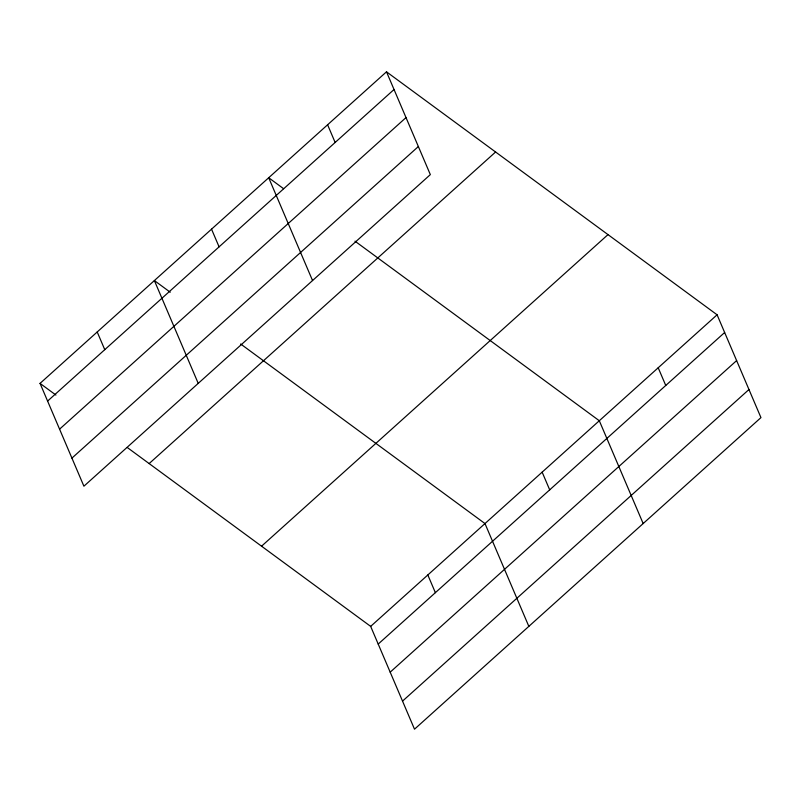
<?xml version="1.0" encoding="UTF-8"?>
<svg xmlns="http://www.w3.org/2000/svg" width="801" height="801" viewBox="0 0 801 801"><rect width="100%" height="100%" fill="white"/><g stroke="black" fill="none" stroke-linecap="round" stroke-linejoin="round"><path stroke-width="1.2" d="M386.493 71.81L430.337 174.618L83.905 486.197L40.05 383.389L386.493 71.81L717.095 314.803L760.95 417.611L414.507 729.19L370.663 626.382L127.329 447.539M47.599 401.081L394.042 89.502M59.574 429.166L406.017 117.587M71.92 458.112L418.362 146.533M149.146 463.579L495.589 152M261.557 546.192L607.999 234.613M370.663 626.382L717.095 314.803M378.202 644.084L724.645 332.505M390.187 672.169L736.63 360.59M402.533 701.105L748.965 389.526M283.574 188.676L268.695 177.742L312.55 280.55M354.993 241.171L599.308 420.745L643.163 523.554M170.243 292.225L154.373 280.56L198.227 383.369M240.66 343.989L484.985 523.564L528.84 626.372M40.05 383.389L55.92 395.053M658.202 367.769L665.751 385.471M542.147 472.149L549.696 489.852M327.599 124.776L335.138 142.468M427.824 574.978L435.374 592.67M211.534 229.156L219.084 246.848M97.211 331.974L104.761 349.667"/></g></svg>
